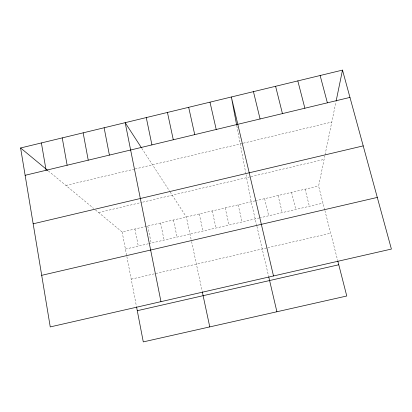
<?xml version="1.0" encoding="UTF-8"?>
<svg xmlns="http://www.w3.org/2000/svg" width="412" height="412" viewBox="0 0 412 412"><rect width="100%" height="100%" fill="white"/><g stroke="black" fill="none" stroke-linecap="round" stroke-linejoin="round"><path stroke-width="0.31" stroke-dasharray="2.06 1.54" d="M324.744 209.986L318.61 186.033L324.811 155.932M325.053 154.783L336.012 101.584M65.899 185.462L134.482 169.116M135.1 168.966L242.658 143.33M243.265 143.185L331.789 122.086M98.638 212.551L141.465 202.452M142.696 202.163L250.316 176.789M250.929 176.645L324.1 159.393M95.481 209.94L122.137 232.002L254.843 200.953M255.45 200.809L318.61 186.033M125.428 249.1L148.114 243.822M148.727 243.677L258.865 218.056M259.478 217.912L322.987 203.137M131.212 279.156L267.177 247.833M267.795 247.694L330.687 233.207M48.302 170.892L93.637 208.415M141.826 148.351L169.785 191.441M170.135 191.977L186.353 216.975L191.456 240.927M324.903 210.609L337.655 260.415M305.071 189.201L309.376 206.304M291.557 192.363L295.785 209.466M278.074 195.52L282.225 212.623M264.612 198.666L268.691 215.77M256.784 225.761L251.176 201.813L246.046 174.678M256.928 226.384L268.583 276.179M238.167 204.857L242.096 221.955M225.173 207.895L229.031 224.993M212.211 210.929L215.996 228.027M199.269 213.957L202.982 231.055M191.59 241.545L202.194 291.336M173.462 219.993L177.036 237.096M160.592 223.005L164.094 240.103M147.754 226.008L151.183 243.106M134.93 229.01L138.293 246.108M122.137 232.002L126.742 255.945M126.865 256.568L136.444 306.348M236.807 125.835L245.82 173.488"/><path stroke-width="0.62" d="M336.135 100.992L342.501 70.102L20.6 147.97L50.249 326.917L391.4 249.064L342.501 70.102M25.127 175.306L349.963 97.407M33.166 223.809L363.209 145.884M41.7 275.329L377.289 197.425M137.278 310.705L338.767 264.772M20.6 147.97L47.818 170.496M141.491 147.836L125.166 122.673L160.968 301.651M320.129 75.509L327.38 102.825M297.825 80.906L304.875 108.222M337.814 261.038L346.765 296.001L143.283 341.898L136.563 306.971M275.597 86.283L282.441 113.604M253.442 91.644L260.08 118.965M273.506 275.968L231.353 96.985L236.689 125.207M268.727 276.802L276.905 311.76M209.986 102.155L216.223 129.481M188.681 107.311L194.727 134.636M167.442 112.445L173.292 139.776M202.328 291.959L209.77 326.901M146.27 117.569L151.93 144.9M104.123 127.761L109.401 155.097M83.147 132.839L88.235 160.175M62.233 137.896L67.135 165.233M41.385 142.938L46.098 170.28"/></g></svg>
